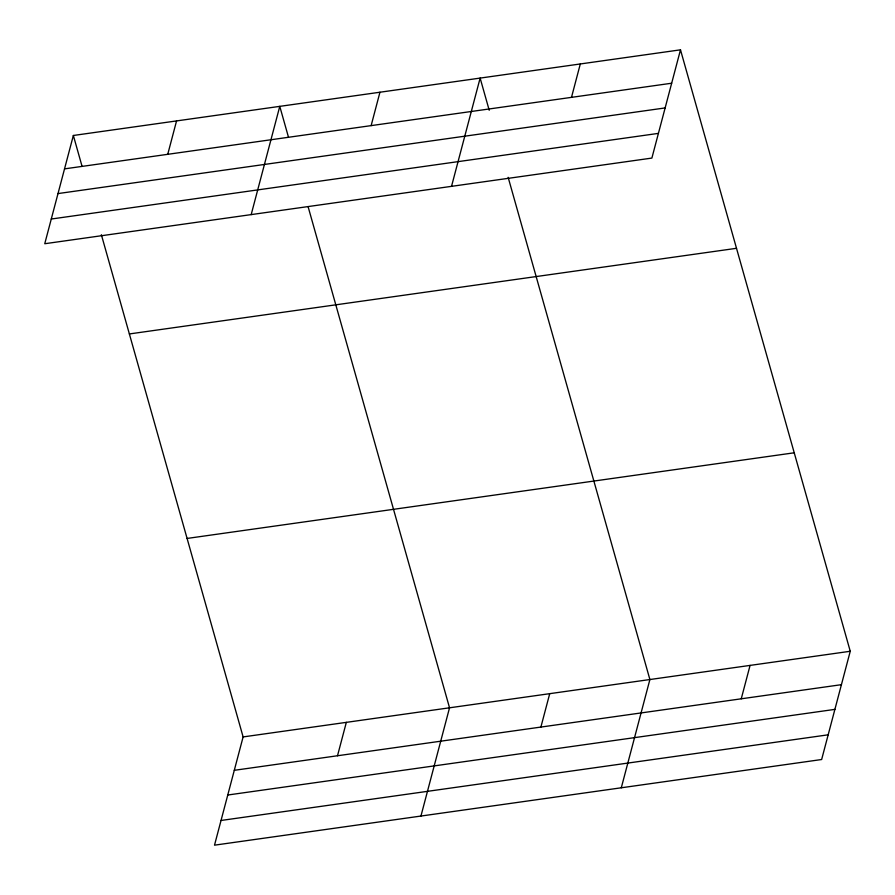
<?xml version="1.0" encoding="UTF-8"?>
<svg xmlns="http://www.w3.org/2000/svg" width="895" height="895" viewBox="0 0 895 895"><rect width="100%" height="100%" fill="white"/><g stroke="black" fill="none" stroke-linecap="round" stroke-linejoin="round"><path stroke-width="1.34" d="M73.356 135.481L44.75 243.731L651.884 158.079L680.491 49.829L73.356 135.481L82.06 166.325M167.745 154.309L176.561 120.914M251.182 214.61L279.777 106.36L288.481 137.203M371.134 125.624L379.95 92.23M101.359 234.714L243.116 736.921L214.509 845.171L821.644 759.519L850.25 651.269L680.491 49.829M451.527 186.339L480.134 78.089L489.218 110.275M337.505 755.76L346.331 722.354M571.491 97.354L580.307 63.959M420.941 816.05L449.536 707.8L308.171 206.935M540.893 727.064L549.72 693.67M621.298 787.79L649.893 679.54L508.147 177.333M741.25 698.805L750.077 665.399M64.529 168.875L671.664 83.224M57.996 193.577L665.142 107.926M51.272 219.029L658.418 133.377M129.372 333.947L736.507 248.307M187.089 538.443L794.223 452.792M243.116 736.921L850.25 651.269M234.289 770.315L841.423 684.675M227.766 795.017L834.901 709.377M221.043 820.469L828.177 734.817"/></g></svg>
